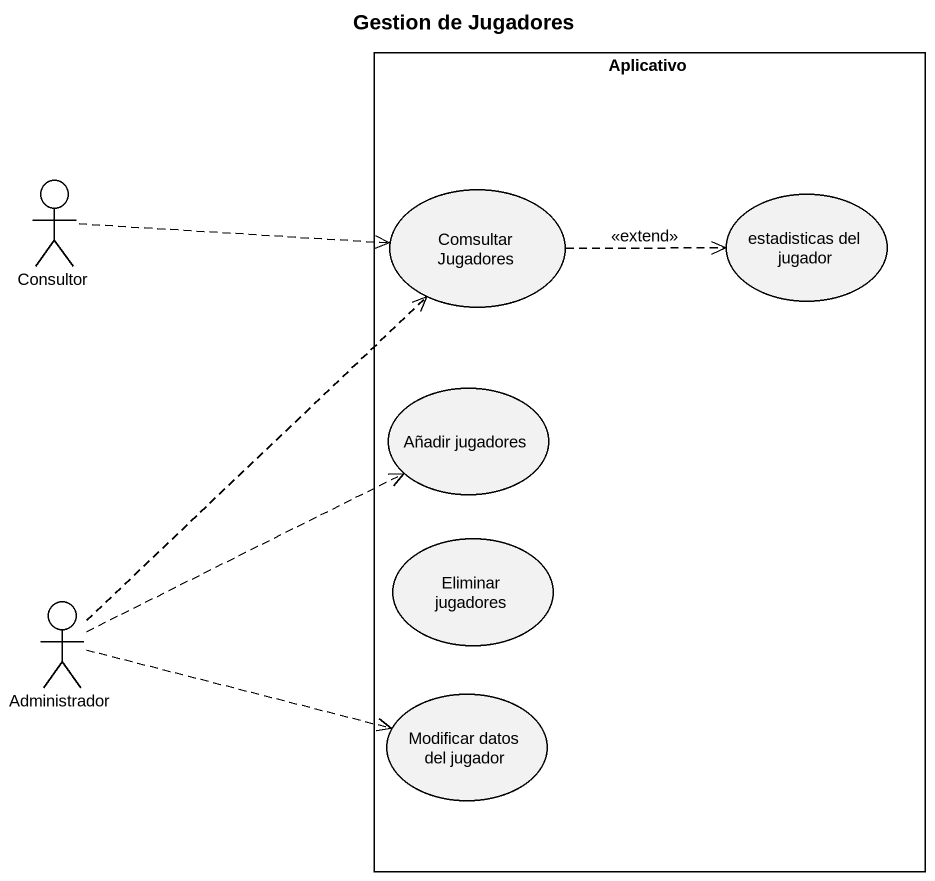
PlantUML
@startuml
title Gestion de Jugadores
rectangle Aplicativo {
  usecase "Comsultar Jugadores" as Comsultar_Jugadores
  usecase "estadisticas del jugador" as estadisticas_del_jugador
  usecase "Añadir jugadores" as Añadir_jugadores
  usecase "Eliminar jugadores" as Eliminar_jugadores
  usecase "Modificar datos del jugador" as Modificar_datos_del_jugador
}
actor Consultor
actor Administrador
Consultor .right.> Comsultar_Jugadores
Comsultar_Jugadores .right.> estadisticas_del_jugador : <<extend>>
Administrador .up.> Comsultar_Jugadores
Administrador .right.> Añadir_jugadores
Administrador .right.> Modificar_datos_del_jugador
@enduml
